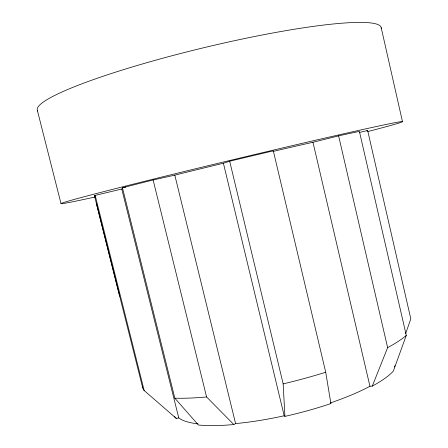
<?xml version="1.0" encoding="UTF-8"?>
<svg xmlns="http://www.w3.org/2000/svg" width="448" height="448" viewBox="0 0 448 448"><rect width="100%" height="100%" fill="white"/><g stroke="black" fill="none" stroke-linecap="round" stroke-linejoin="round"><path stroke-width="0.67" d="M405.67 333.558L410.81 318.83L367.651 130.508L359.621 132.406M273.112 151.424A115.175 1.652 -13.5 0 1 312.962 142.268L338.61 135.856A141.243 2.038 -13.5 0 1 359.397 131.41L406.28 335.395L393.31 371.162A115.528 28.582 -13.5 0 1 372.305 386.098L369.947 386.271A113.215 27.994 -13.5 0 1 330.518 402.875L330.898 403.553A115.528 28.582 -13.5 0 1 284.922 416.366L284.194 415.778L223.401 163.24L229.678 161.224A141.243 2.038 -13.5 0 1 273.314 150.847L325.718 372.243L330.898 403.553M338.61 135.856L387.632 347.631L372.305 386.098M153.126 179.978A141.243 2.038 -13.5 0 0 122.466 187.785L174.832 398.188L198.414 425.012A115.528 28.582 -13.5 0 0 233.817 424.553L235.586 423.573A113.215 27.994 -13.5 0 0 284.194 415.772M142.464 386.154A139.177 29.154 -13.5 0 0 144.178 390.533L176.361 418.477L178.746 417.883A113.215 27.994 -13.5 0 0 198.044 423.875M94.668 195.843A141.243 2.038 -13.5 0 1 95.178 195.39L121.778 189.017A115.175 1.652 -13.5 0 1 122.746 188.714M223.401 163.24A115.175 1.652 -13.5 0 0 174.81 175.14L153.126 179.978L206.584 396.95L233.817 424.553M122.472 187.785L125.793 187.062M37.335 110.314L61.029 203.655M95.178 195.384L144.178 390.533M96.488 203.778L142.565 387.318M94.466 195.81L119.678 296.139M121.778 189.017L178.746 417.883M174.81 175.14L235.586 423.573M229.678 161.224L283.164 383.886L284.922 416.366M312.962 142.268L369.947 386.271M381.214 27.737L402.483 121.677M176.361 418.477A115.528 28.582 -13.5 0 1 174.468 416.478M406.28 335.395A139.177 29.154 -13.5 0 1 387.632 347.631M325.718 372.243A139.177 29.154 -13.5 0 1 283.164 383.886M206.584 396.95A139.177 29.154 -13.5 0 1 174.832 398.188M367.651 130.508A141.243 2.038 -13.5 0 1 366.772 130.799M395.024 365.607A113.215 27.994 -13.5 0 1 394.369 366.946M95.362 196.952A175.588 2.548 -13.5 0 1 116.99 188.244A175.588 2.548 -13.5 0 1 347.138 133.011A175.588 2.548 -13.5 0 1 367.618 131.617M37.71 111.037A176.837 21.745 -13.5 0 1 204.047 47.656A176.837 21.745 -13.5 0 1 381.214 28.549"/></g></svg>
